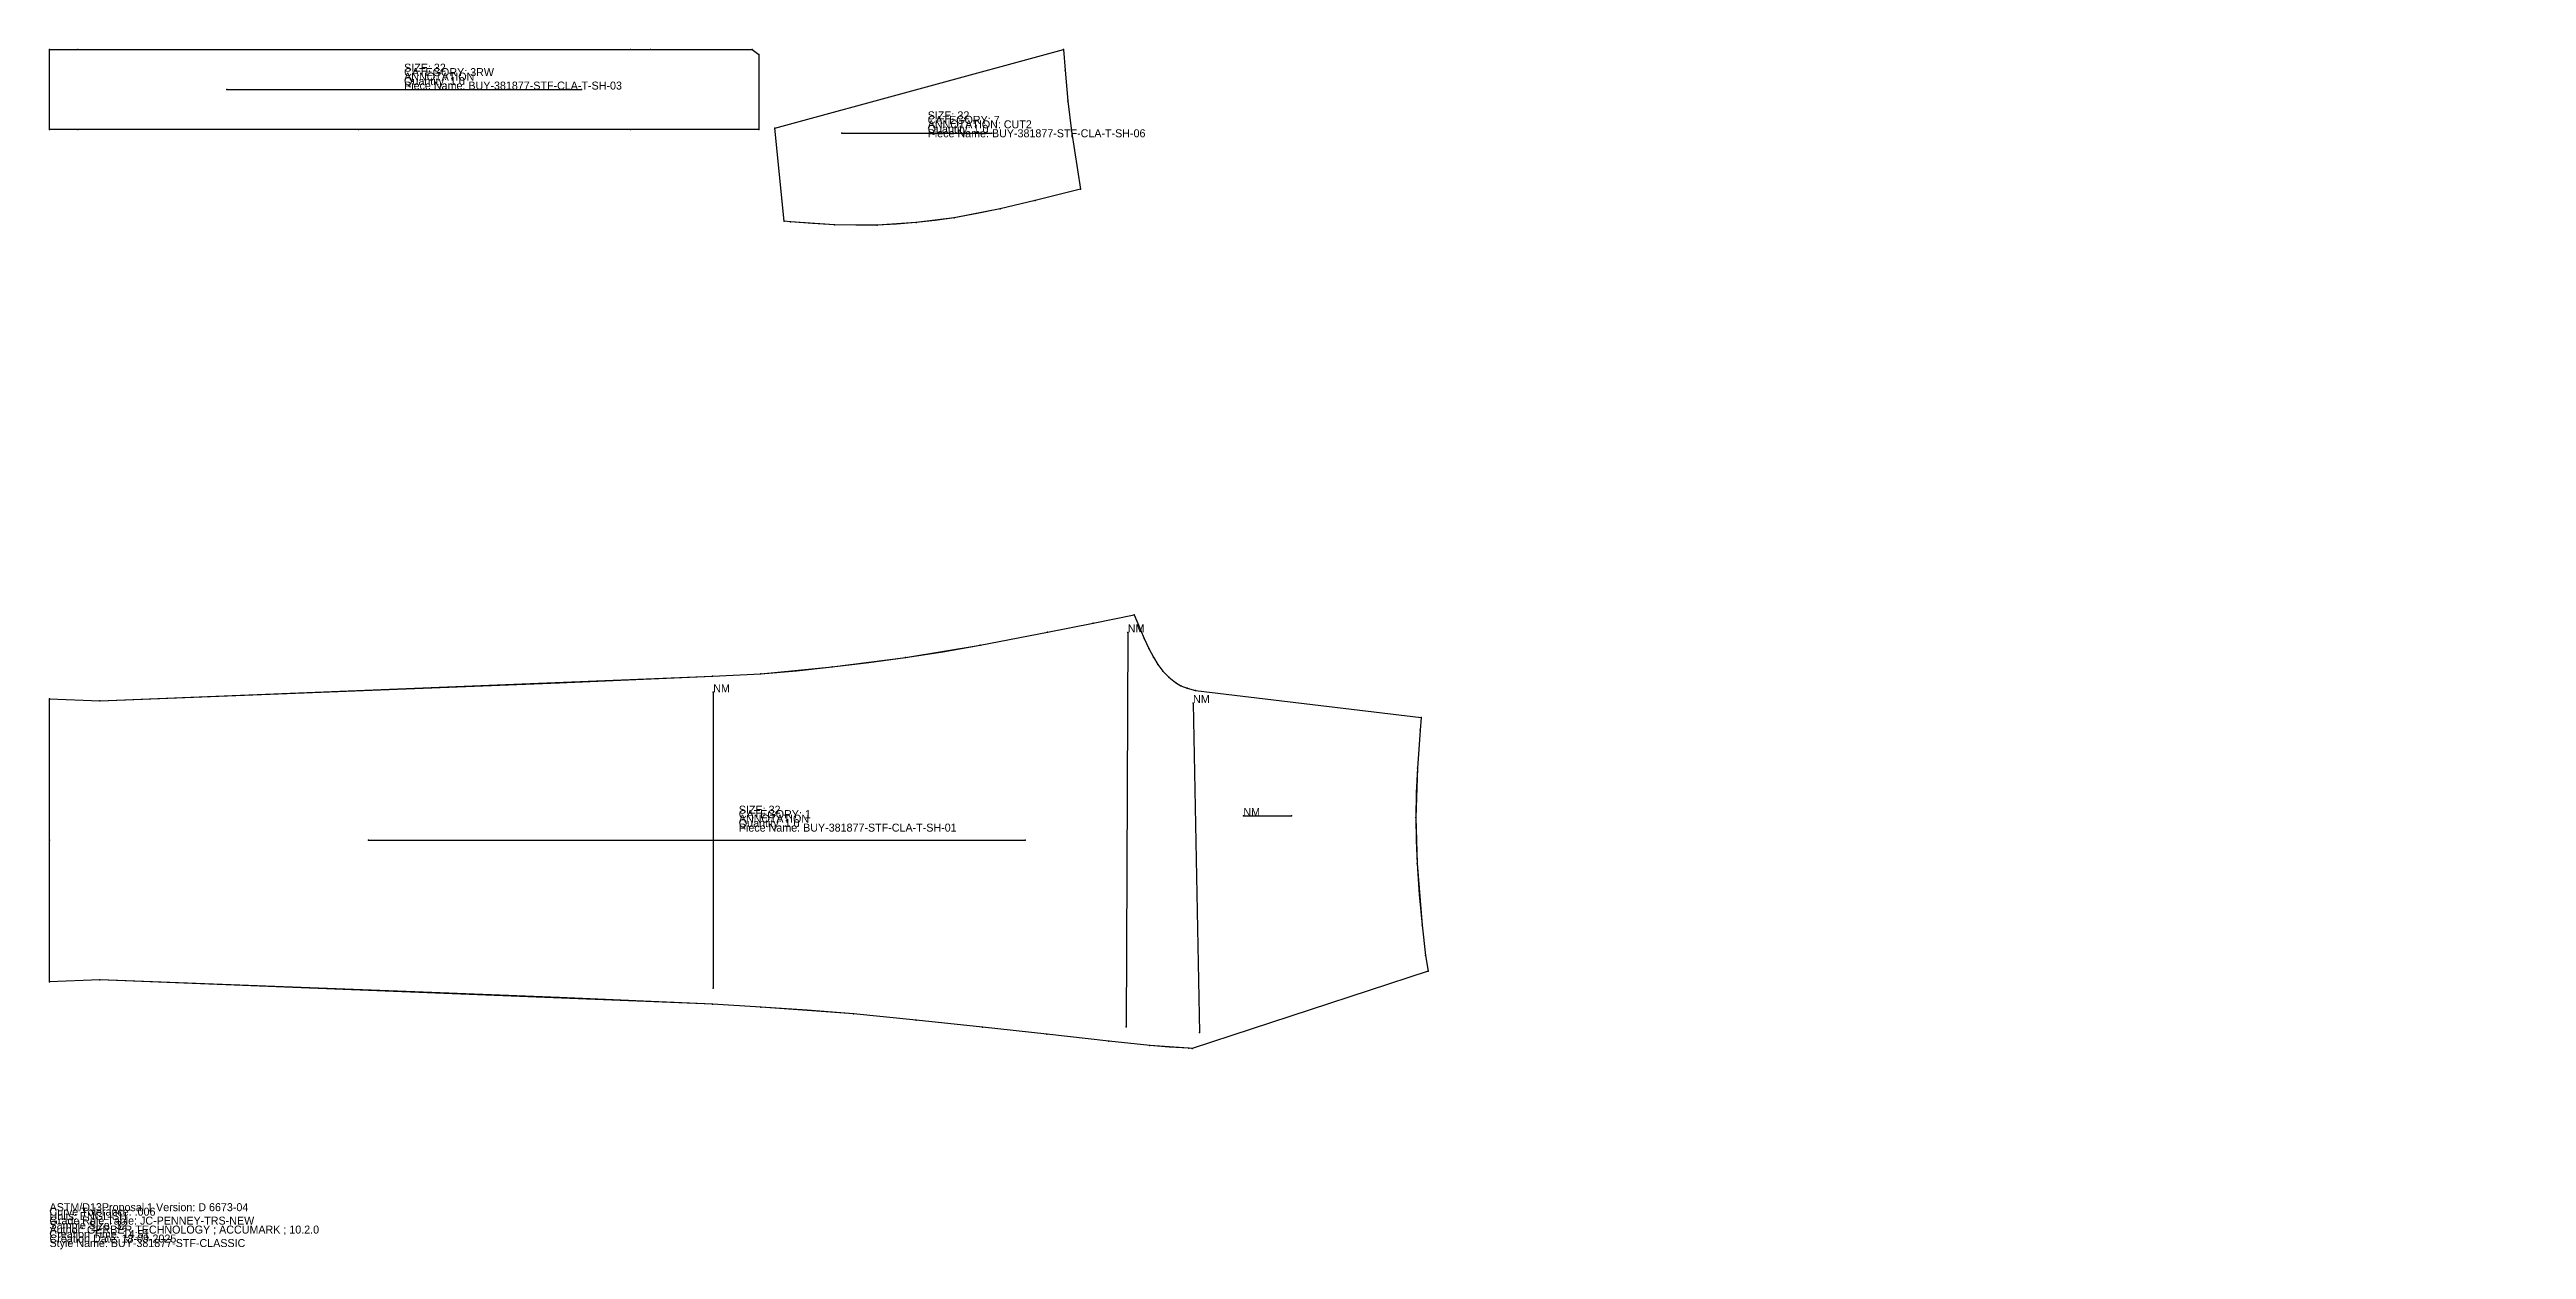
# Model space of a CAD drawing. Extents: x 0 to 77.3, y -0.1 to 37.4.
import ezdxf

# ---------------------------------------------------------------- set-up
doc = ezdxf.new("R2010")
doc.units = 0

# ---------------------------------------------------------------- blocks, each defined once
blk = doc.blocks.new('BUY-381877-STF-CLA-T-SH-03_32')
at = {"layer": '1'}
for points in [[(0, 34.8905), (0, 37.3904)], [(0, 37.3904), (0.8861, 37.3904), (18.142, 37.3904), (18.142, 37.3904), (18.767, 37.3904), (21.9419, 37.3904)], [(21.9419, 37.3904), (22.142, 37.2404), (22.142, 34.8905)], [(0.8861, 34.8905), (0, 34.8905)], [(9.6426, 34.8905), (0.8861, 34.8905)], [(18.142, 34.8905), (9.6426, 34.8905)], [(22.142, 34.8905), (18.142, 34.8905)]]:
    blk.add_lwpolyline(points, dxfattribs=at)
at = {"layer": '2'}
for p in [(0, 37.3904), (0, 37.3904), (0.8861, 37.3904), (18.142, 37.3904), (18.142, 37.3904), (21.9419, 37.3904), (21.9419, 37.3904), (22.142, 37.2404), (5.5356, 36.1405), (16.6065, 36.1405), (0, 34.8905), (0, 34.8905), (0.8861, 34.8905), (0.8861, 34.8905), (9.6426, 34.8905), (9.6426, 34.8905), (18.142, 34.8905), (18.142, 34.8905), (22.142, 34.8905), (22.142, 34.8905)]:
    blk.add_point(p, dxfattribs=at)
at = {"layer": '3'}
blk.add_point((18.767, 37.3904), dxfattribs=at)
at = {"layer": '4'}
for p in [(0.8861, 37.3904, 0.1181), (18.142, 37.3904, 0.1181), (18.767, 37.3904, 0.1181), (0.8861, 34.8905, 0.1181), (0.8861, 34.8905, 0.1181), (9.6426, 34.8905, 0.1181), (9.6426, 34.8905, 0.1181), (18.142, 34.8905, 0.1181), (18.142, 34.8905, 0.1181)]:
    blk.add_point(p, dxfattribs=at)
at = {"layer": '5'}
blk.add_line((5.5356, 36.1405), (16.6065, 36.1405), dxfattribs=at)
at = {"layer": '7'}
blk.add_line((5.5356, 36.1405), (16.6065, 36.1405), dxfattribs=at)
at = {"layer": '84'}
for points in [[(0, 34.8905), (0, 37.3904)], [(0, 37.3904), (0.8861, 37.3904), (18.142, 37.3904), (18.142, 37.3904), (18.767, 37.3904), (21.9419, 37.3904)], [(21.9419, 37.3904), (22.142, 37.2404), (22.142, 34.8905)], [(0.8861, 34.8905), (0, 34.8905)], [(9.6426, 34.8905), (0.8861, 34.8905)], [(18.142, 34.8905), (9.6426, 34.8905)], [(22.142, 34.8905), (18.142, 34.8905)]]:
    blk.add_lwpolyline(points, dxfattribs=at)
at = {"layer": '1'}
for s, p in [('ANNOTATION', (11.071, 36.4204)), ('SIZE: 32', (11.071, 36.7004)), ('Quantity: 1,0', (11.071, 36.2804)), ('CATEGORY: 3RW', (11.071, 36.5604)), ('Piece Name: BUY-381877-STF-CLA-T-SH-03', (11.071, 36.1404))]:
    blk.add_text(s, height=0.25, dxfattribs=at).set_placement(p)
blk = doc.blocks.new('BUY-381877-STF-CLA-T-SH-06_32')
at = {"layer": '1'}
for points in [[(22.6419, 34.9317), (31.6605, 37.3904)], [(31.6605, 37.3904), (31.705, 36.7417), (31.7885, 35.7828), (31.9119, 34.8402), (31.9119, 34.8402), (32.1933, 33.0362)], [(22.9387, 32.0321), (22.6419, 34.9317)], [(32.1933, 33.0362), (30.7741, 32.6761), (29.6852, 32.4213), (28.2418, 32.1391), (27.054, 31.9905), (25.8403, 31.9115), (24.5041, 31.921), (24.5041, 31.921), (23.1313, 32.0125), (22.9387, 32.0321)]]:
    blk.add_lwpolyline(points, dxfattribs=at)
at = {"layer": '2'}
for p in [(31.6605, 37.3904), (31.6605, 37.3904), (22.6419, 34.9317), (22.6419, 34.9317), (31.9119, 34.8402), (31.9119, 34.8402), (24.7333, 34.7773), (29.4186, 34.7773), (32.1933, 33.0362), (32.1933, 33.0362), (22.9387, 32.0321), (22.9387, 32.0321), (24.5041, 31.921), (24.5041, 31.921)]:
    blk.add_point(p, dxfattribs=at)
at = {"layer": '3'}
for p in [(31.705, 36.7417), (31.7885, 35.7828), (30.7741, 32.6761), (23.1313, 32.0125), (25.8403, 31.9115), (27.054, 31.9905), (28.2418, 32.1391), (29.6852, 32.4213)]:
    blk.add_point(p, dxfattribs=at)
at = {"layer": '4'}
for p in [(31.9119, 34.8402, 0.1181), (24.5041, 31.921, 0.1181)]:
    blk.add_point(p, dxfattribs=at)
at = {"layer": '5'}
blk.add_line((24.7333, 34.7773), (29.4186, 34.7773), dxfattribs=at)
at = {"layer": '7'}
blk.add_line((24.7333, 34.7773), (29.4186, 34.7773), dxfattribs=at)
at = {"layer": '84'}
for points in [[(22.6419, 34.9317), (31.6605, 37.3904)], [(31.6605, 37.3904), (31.705, 36.7417), (31.7885, 35.7828), (31.9119, 34.8402), (31.9119, 34.8402), (32.1933, 33.0362)], [(22.9387, 32.0321), (22.6419, 34.9317)], [(32.1933, 33.0362), (30.7741, 32.6761), (29.6852, 32.4213), (28.9652, 32.2708), (28.2418, 32.1391), (27.6491, 32.0554), (27.054, 31.9905), (26.4478, 31.9412), (25.8403, 31.9115), (25.1722, 31.9054), (24.5041, 31.921), (24.5041, 31.921), (23.8172, 31.9588), (23.1313, 32.0125), (22.9387, 32.0321)]]:
    blk.add_lwpolyline(points, dxfattribs=at)
at = {"layer": '1'}
for s, p in [('ANNOTATION: CUT2', (27.4176, 34.9309)), ('SIZE: 32', (27.4176, 35.2109)), ('Quantity: 1,0', (27.4176, 34.7909)), ('CATEGORY: 7', (27.4176, 35.0709)), ('Piece Name: BUY-381877-STF-CLA-T-SH-06', (27.4176, 34.6509))]:
    blk.add_text(s, height=0.25, dxfattribs=at).set_placement(p)
blk = doc.blocks.new('BUY-381877-STF-CLA-T-SH-01_32')
at = {"layer": '1'}
for points in [[(0, 17.1158), (1.5751, 17.0559), (1.5751, 17.0559), (20.6983, 17.8214), (20.6983, 17.8214), (22.2118, 17.8996), (24.4303, 18.1134), (26.7237, 18.4055), (29.0572, 18.7896), (31.1578, 19.2), (32.5879, 19.4844), (33.8595, 19.7388)], [(33.8595, 19.7388), (34.0604, 19.2682), (34.0604, 19.2682), (34.1757, 18.9981), (34.3193, 18.6917), (34.463, 18.422), (34.6069, 18.1921), (34.7627, 17.9863), (34.9501, 17.7954), (35.1554, 17.6279), (35.3234, 17.528), (35.514, 17.451), (35.7776, 17.3732), (42.8217, 16.5318)], [(0, 8.286), (0, 12.7009), (0, 17.1158)], [(42.8217, 16.5318), (42.7933, 16.1437), (42.7062, 14.9576), (42.6538, 13.417), (42.6974, 11.9742), (42.8531, 10.049), (42.9594, 9.1057), (42.9594, 9.1057), (43.0432, 8.6105)], [(43.0432, 8.6105), (35.6755, 6.2039)], [(35.6755, 6.2039), (35.5751, 6.2055), (35.5751, 6.2055), (34.3483, 6.2944), (33.0723, 6.4245), (31.1376, 6.6423), (29.1297, 6.8616), (27.055, 7.0829), (25.1061, 7.2858), (22.2111, 7.4948), (20.6983, 7.5804), (20.6983, 7.5804), (1.5751, 8.3459), (1.5751, 8.3459), (0, 8.286)]]:
    blk.add_lwpolyline(points, dxfattribs=at)
at = {"layer": '2'}
for p in [(33.8595, 19.7388), (33.8595, 19.7388), (33.6654, 19.1901), (34.0604, 19.2682), (34.0604, 19.2682), (20.6983, 17.8214), (20.6983, 17.8214), (0, 17.1158), (0, 17.1158), (1.5751, 17.0559), (1.5751, 17.0559), (20.7216, 17.3219), (35.7776, 17.3732), (35.7031, 16.9853), (42.8217, 16.5318), (42.8217, 16.5318), (37.2729, 13.4594), (38.7729, 13.4594), (9.9562, 12.7009), (30.4631, 12.7009), (42.9594, 9.1057), (42.9594, 9.1057), (43.0432, 8.6105), (43.0432, 8.6105), (0, 8.286), (0, 8.286), (1.5751, 8.3459), (1.5751, 8.3459), (20.7216, 8.0799), (20.6983, 7.5804), (20.6983, 7.5804), (33.6099, 6.8723), (35.5751, 6.2055), (35.5751, 6.2055), (35.6755, 6.2039), (35.6755, 6.2039), (35.8996, 6.696)]:
    blk.add_point(p, dxfattribs=at)
at = {"layer": '3'}
for p in [(32.5879, 19.4844), (29.0572, 18.7896), (31.1578, 19.2), (34.1757, 18.9981), (34.3193, 18.6917), (22.2118, 17.8996), (24.4303, 18.1134), (26.7237, 18.4055), (34.463, 18.422), (34.6069, 18.1921), (34.7627, 17.9863), (34.9501, 17.7954), (35.1554, 17.6279), (35.3234, 17.528), (35.514, 17.451), (42.7933, 16.1437), (42.7062, 14.9576), (42.6538, 13.417), (0, 12.7009), (42.6974, 11.9742), (42.8531, 10.049), (22.2111, 7.4948), (25.1061, 7.2858), (27.055, 7.0829), (29.1297, 6.8616), (31.1376, 6.6423), (33.0723, 6.4245), (34.3483, 6.2944)]:
    blk.add_point(p, dxfattribs=at)
at = {"layer": '4'}
for p in [(34.0604, 19.2682, 0.1181), (20.6983, 17.8214, 0.1181), (1.5751, 17.0559, 0.1181), (35.7776, 17.3732, 0.1181), (42.6974, 11.9742, 0.1181), (42.9594, 9.1057, 0.1181), (1.5751, 8.3459, 0.1181), (20.6983, 7.5804, 0.1181), (33.0723, 6.4245, 0.1181), (35.5751, 6.2055, 0.1181)]:
    blk.add_point(p, dxfattribs=at)
at = {"layer": '5'}
blk.add_line((9.9562, 12.7009), (30.4631, 12.7009), dxfattribs=at)
at = {"layer": '7'}
blk.add_line((9.9562, 12.7009), (30.4631, 12.7009), dxfattribs=at)
at = {"layer": '8'}
for p, q in [((33.6654, 19.1901), (33.6099, 6.8723)), ((20.7216, 17.3219), (20.7216, 8.0799)), ((35.7031, 16.9853), (35.8996, 6.696)), ((37.2729, 13.4594), (38.7729, 13.4594))]:
    blk.add_line(p, q, dxfattribs=at)
at = {"layer": '81'}
blk.add_point((0, 12.7009, -0.3937), dxfattribs=at)
at = {"layer": '84'}
for points in [[(0, 17.1158), (1.5751, 17.0559), (1.5751, 17.0559), (11.1373, 17.425), (15.9181, 17.6155), (20.6983, 17.8214), (20.6983, 17.8214), (22.2118, 17.8996), (23.322, 17.9962), (24.4303, 18.1134), (25.5782, 18.25), (26.7237, 18.4055), (27.892, 18.588), (29.0572, 18.7896), (31.1578, 19.2), (32.5879, 19.4844), (33.8595, 19.7388)], [(33.8595, 19.7388), (34.0604, 19.2682), (34.0604, 19.2682), (34.1757, 18.9981), (34.3193, 18.6917), (34.463, 18.422), (34.6069, 18.1921), (34.7627, 17.9863), (34.9501, 17.7954), (35.1554, 17.6279), (35.3234, 17.528), (35.514, 17.451), (35.7776, 17.3732), (42.8217, 16.5318)], [(0, 8.286), (0, 12.7009), (0, 17.1158)], [(42.8217, 16.5318), (42.7933, 16.1437), (42.7062, 14.9576), (42.6702, 14.1875), (42.6538, 13.417), (42.6655, 12.6953), (42.6974, 11.9742), (42.7656, 11.0108), (42.8531, 10.049), (42.9594, 9.1057), (42.9594, 9.1057), (43.0432, 8.6105)], [(43.0432, 8.6105), (35.6755, 6.2039)], [(35.6755, 6.2039), (35.5751, 6.2055), (35.5751, 6.2055), (34.9613, 6.2435), (34.3483, 6.2944), (33.0723, 6.4245), (31.1376, 6.6423), (29.1297, 6.8616), (27.055, 7.0829), (25.1061, 7.2858), (23.6592, 7.3986), (22.2111, 7.4948), (20.6983, 7.5804), (20.6983, 7.5804), (15.9184, 7.7922), (11.1376, 7.9824), (1.5751, 8.3459), (1.5751, 8.3459), (0, 8.286)]]:
    blk.add_lwpolyline(points, dxfattribs=at)
at = {"layer": '85'}
for points in [[(33.6654, 19.1901), (33.6099, 6.8723)], [(20.7216, 17.3219), (20.7216, 8.0799)], [(35.7031, 16.9853), (35.8996, 6.696)], [(37.2729, 13.4594), (38.7729, 13.4594)]]:
    blk.add_lwpolyline(points, dxfattribs=at)
at = {"layer": '1'}
for s, p in [('ANNOTATION', (21.5216, 13.2513)), ('SIZE: 32', (21.5216, 13.5313)), ('Quantity: 1,0', (21.5216, 13.1113)), ('CATEGORY: 1', (21.5216, 13.3913)), ('Piece Name: BUY-381877-STF-CLA-T-SH-01', (21.5216, 12.9713))]:
    blk.add_text(s, height=0.25, dxfattribs=at).set_placement(p)
at = {"layer": '8'}
for p in [(33.6654, 19.1901), (20.7216, 17.3219), (35.7031, 16.9853), (37.2729, 13.4594)]:
    blk.add_text('NM', height=0.25, dxfattribs=at).set_placement(p)
at = {"layer": '85'}
for p in [(33.6654, 19.1901), (20.7216, 17.3219), (35.7031, 16.9853), (37.2729, 13.4594)]:
    blk.add_text('NM', height=0.25, dxfattribs=at).set_placement(p)

msp = doc.modelspace()

# ---------------------------------------------------------------- block references
at = {"layer": '1'}
for name in ['BUY-381877-STF-CLA-T-SH-03_32', 'BUY-381877-STF-CLA-T-SH-06_32', 'BUY-381877-STF-CLA-T-SH-01_32']:
    msp.add_blockref(name, (0, 0), dxfattribs=at)

# ---------------------------------------------------------------- texts
for s, p in [('ASTM/D13Proposal 1 Version: D 6673-04', (0, 1.12)), ('Sample Size: 32', (0, 0.56)), ('Curve Tolerance: .006', (0, 0.98)), ('Grade Rule Table: JC-PENNEY-TRS-NEW', (0, 0.7)), ('Units: ENGLISH', (0, 0.84)), ('Author: GERBER TECHNOLOGY ; ACCUMARK ; 10.2.0', (0, 0.42)), ('Style Name: BUY-381877-STF-CLASSIC', (0, 0)), ('Creation Time: 14:51', (0, 0.28)), ('Creation Date: 18-09-2025', (0, 0.14))]:
    msp.add_text(s, height=0.25, dxfattribs=at).set_placement(p)

doc.saveas('drawing.dxf')
